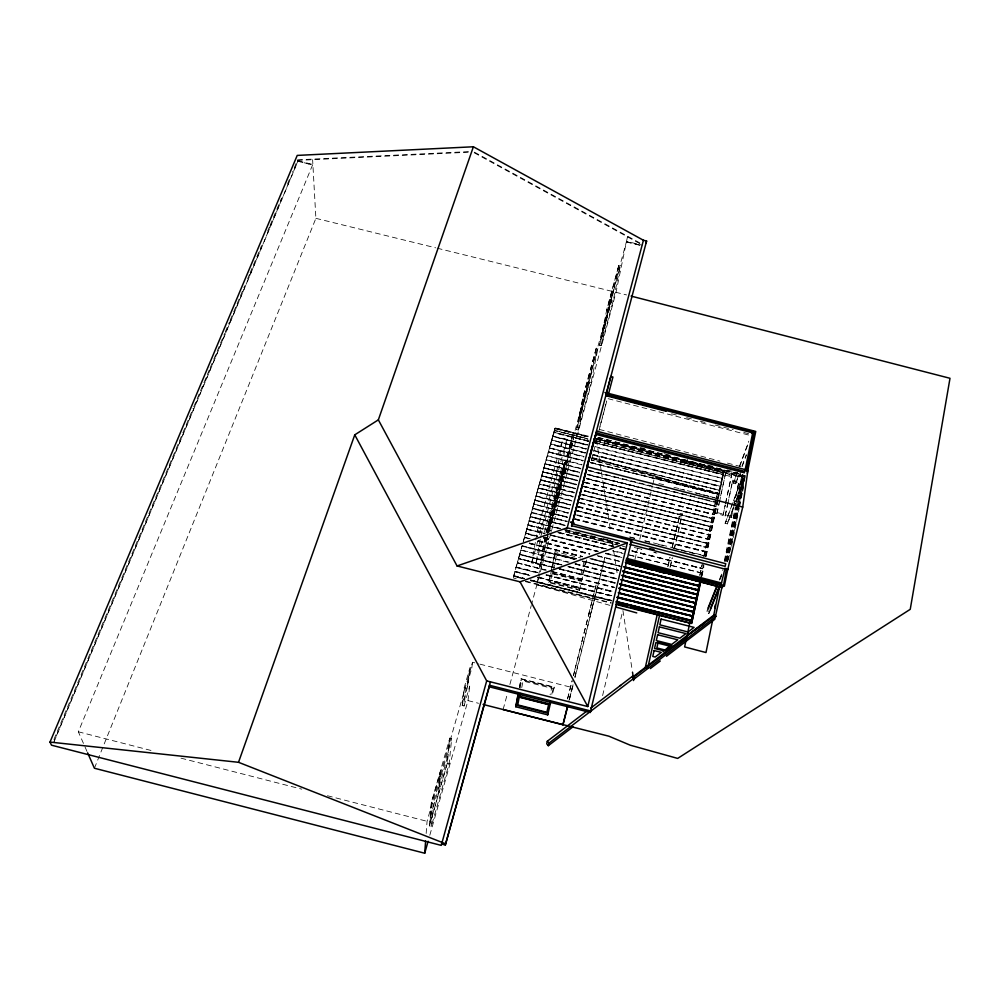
<?xml version="1.0" encoding="UTF-8"?>
<svg xmlns="http://www.w3.org/2000/svg" width="1000" height="1000" viewBox="0 0 1000 1000"><rect width="100%" height="100%" fill="white"/><g stroke="black" fill="none" stroke-linecap="round" stroke-linejoin="round"><path stroke-width="0.75" stroke-dasharray="5 3.75" d="M426.163 833.475L427.062 821.312L472.5 662.262L478.475 663.775M429.475 825.875L431.262 802.9L449.8 738.138L451.675 738.612L449.175 763.45L431.325 826.35L429.475 825.875L447.375 762.987L449.8 738.138M431.475 802.387L430.288 817.6L439.188 786.363L440.588 770.537M430.45 817.225L429.925 823.962L438.363 794.287L438.975 787.288M430.712 815.75L431.838 801.5L440.15 772.438L438.85 787.212M431.325 826.35L433.188 803.4L451.675 738.612M439.425 785.35L440.788 770M447.738 756.562L447.025 763.825L438.762 792.887L439.387 785.875L447.788 756.012L449.338 740.113M462.238 705.512L464.188 687.812L469.988 667.55L471.825 668.012L466.037 688.275L464.038 705.975L462.238 705.512L467.912 685.612L469.988 667.55M462.675 703.6L464.513 687.05M467.6 686.338L469.538 669.5M429.8 835.275L467.987 700.6L469.7 686.062L467.912 685.612M471.825 668.012L472.5 662.262M524.25 578.6L513.688 575.938L518.438 559M513.862 575.887L513.525 578.038L519.525 579.65M517.337 562.788L544.487 570.125M518.5 558.663L553.225 567.65M546.112 570.025L517.362 562.7L522 546.25L574.663 559.487M520.913 550.013L519.7 554.475L561.962 565.1M524.462 537.337L528.962 538.737L524.412 537.513L523.3 541.462M544.913 533.513L526.763 529.1L525.55 533.538L537.688 536.4M525.6 533.375L529.138 520.638M530.3 516.487L565.1 525.45M560.725 528.55L529.163 520.55L533.65 504.613M532.6 508.237L567.3 517.163M569.538 508.7L534.85 500.2L533.775 504.038L568.337 513.3M533.725 504.363L535.988 496.112L570.588 504.837L535.962 496.35L537.137 492.05L571.975 500.825M536.013 496.188L537.175 491.887M537.15 492.113L538.312 487.825M538.288 488.062L539.45 483.775M574.138 492.688L539.4 484.038L542.725 472.2M541.7 475.725L576.287 484.613M577.288 480.838L542.825 471.712M576.35 484.288L541.725 475.637L546.062 460.238M545.062 463.725L579.725 472.9M546.175 459.75L580.788 468.9M549.388 448.387L546.138 460M548.387 451.838L582.9 460.962M549.487 447.9L583.95 457.013M586.413 448.975L551.638 440.213L550.6 443.888L585.375 452.9M587.513 444.812L552.725 436.312L551.7 439.975L586.35 449.212M588.5 441.15L553.812 432.413L552.688 436.55L585.887 444.913M553.862 432.262L588.488 441.175M588.038 436.763L554.9 428.537L589.462 437.488M545.237 537.388L540.175 565.013L531.775 562.9L535.5 541.362M535.775 539.825L537.362 530.588L562.8 438.375L571.225 440.475L564.625 474.9L556.487 472.875L562.8 438.375M588.375 436.163L555.237 427.938L554.688 430.825L588.038 439.137L554.812 430.4M540.188 539.325L535.8 563.925L542.775 538.4M540.45 537.788L566.838 439.387L560.4 473.85L543.175 536.9M545.112 536.85L539.3 568.663L564.963 474.062L572.125 436.737L546.075 532.337M609.913 605.35L536.875 584.775L538.263 577.2M538.55 575.688L545.913 537.762M547.812 534.475L546.438 541.938L545.763 541.775L546.587 537.3M546.875 535.8L552.075 508.338L557.612 488.025L558.3 488.188M540.975 569.087L546.862 537.288M519.312 687.725L521.125 678.725L554.212 687.113L552.438 694.6M548.1 532.987L552.525 509.113M519.487 687.513L521.125 678.725M548.362 532.25L552.762 508.512L552.075 508.338M520.175 687.962L521.8 679.212L553.413 687.225L551.737 694.438M548.237 532.413L551.7 519.65L557.612 488.025M558.413 485.087L559.1 485.262L553.138 516.95L552.475 516.788L558.413 485.087L563.862 465.125L564.538 465.3L558.438 497.425M521.763 687.6L523.162 680.188L551.8 687.45L550.112 694.8M563.862 465.125L557.788 497.262L552.475 516.788M558.013 496.7L564.425 462.775L565.1 462.95L558.663 496.863L558.013 496.7L548.462 531.838M576.613 429.6L583.05 396.625L596.25 348.15L597.888 348.55L591.1 382.463L578.225 430L576.613 429.6L589.513 382.062L591.1 382.463M578.225 430L589.712 372.388L595.812 349.988M551.6 569.3L549.263 581.138L579.825 588.825L579.45 590.337L548.862 582.638L550.9 572.288M551.2 570.812L555.112 551.55L580.725 557.987M551.888 567.825L555.112 551.55M552.65 567.163L555.337 553.6L576.5 558.925M596.25 348.15L589.388 382.375L583.413 404.375M553.562 569.837L556.6 554.637M601.062 345.65L608.075 311.05L606.462 310.663L618.812 265.312L620.4 265.7L613.138 301.075L601.062 345.65L599.513 345.262L606.65 310.312L612.175 289.988L607.812 311.588L602.35 331.688M618.812 265.312L611.5 300.912L605.9 321.538M727.225 561.35L738.15 507.788M738.462 506.262L744.712 475.662M727.325 561.888L744.963 475.412M728.263 560.25L738.863 507.688M739.087 507.137L745.062 477.287M731.55 546.087L739.287 508.088M739.587 506.562L742.375 492.887M742.688 491.362L743.612 486.812M727.962 502.413L725.15 515.925L731.312 517.463L733.475 506.95M733.787 505.438L738.875 481.737L732.775 480.213L728.275 500.9M687.638 459.387L686.637 463.125L739.663 476.962L740.188 474.387M731.312 517.463L733.612 507.3M733.913 505.8L738.875 481.737M739.663 476.962L741.213 470.65M720.6 579L722.475 569.85M724.35 560.688L735.312 507.275M735.625 505.75L741.888 475.225M724.625 561.6L742.487 474.475M725.5 561.15L736.363 508.05M736.675 506.538L743.2 474.675M725.987 560.662L743.388 475.575M725.925 561.538L743.6 475.075M726.612 560.538L744 475.438M726.65 561.263L737.562 507.837M737.875 506.312L744.425 474.263M566.825 529.587L566.425 531.5L617.35 544.275M627.463 236.838L616.038 292.213L531.663 604.038M708.85 613.5L709.287 611.413L706.938 610.825L706.513 612.913L708.85 613.5L710 610.65M735.487 501.812L745.387 475.95L743.012 475.35L725.113 523.312L727.387 523.875L734.938 503.25M737.05 472.7L733.45 483.2L735.688 483.75L739.3 473.25M719.663 500.35L716.838 513.737L723 515.275L725.175 504.862M725.487 503.375L731.525 475.412L725.438 473.888L719.975 498.862M723 515.275L725.288 505.2M725.6 503.713L731.525 475.412M725.15 515.925L727.45 505.763M727.763 504.263L732.775 480.213M699.912 575.112L702.275 564.25M703.787 556.9L717.463 492.9L591.413 460.025L717.463 492.9L654.513 477.2L654.338 477.85L717.237 493.537L717.463 492.9M700.837 577.35L703.6 564.562M705.263 556.2L717.2 499.663M717.575 498.525L723.562 470.525L595.562 438.663L723.75 470.4M701.375 575.862L703.625 565.262M705.55 556.188L717.438 500.163M723.863 469.888L717.763 498.65L723.938 469.862L722.938 472.7L595.612 441.012M701.55 576.175L703.7 565.25M705.763 556.325L717.75 499.837M701.625 576.163L703.888 565.475M705.837 556.312L717.175 502.875M717.5 501.35L724.475 470.037M702 576.025L703.875 566.888M706.175 556.337L724.425 469.988M716.838 513.737L719.137 503.663M719.45 502.175L725.438 473.888M699.8 575.462L702.062 564.837M704 555.737L715.3 502.638M715.625 501.112L717.237 493.537M595.712 443.125L596.438 439.825M668.112 566.25L670.15 557.175M672.2 548.1L680.025 513.312L682.3 513.888L674.5 548.688M670 567.288L672.05 558.138M674.1 549L682.3 513.888M670.438 566.838L672.463 557.762M667.688 566.712L669.75 557.562M672.15 546.9L680.025 513.312M584.012 561.525L579.788 579.637L552.95 572.888M585.575 561.2L581.013 580.625L551.45 573.188M579.45 590.337L586.763 559.5M602.6 695.6L622.725 610.925M634.938 559.5L637.625 548.312M639.788 539.237L652.362 486.287M652.725 484.775L654.513 477.2M573.075 684.75L569.288 699.45L567.525 699L572.125 680.588M573.375 675.725L596.1 585.037L597.875 585.475L590.513 614.15L588.8 613.725M568.962 700.55L573.013 684.488M574.875 677L604.9 557.388L575.163 677.025M569.462 699.513L573.275 684.6M554.212 687.113L553.787 688.8L520.675 680.4M588.65 614.325L596.1 585.037M574.75 670.062L581.712 642.738M581.838 641.612L588.975 613.6M567.525 699L572.125 680.95M573.525 675.475L574.462 671.8M574.975 677.4L576.112 673L574.275 672.525M599.975 426.362L606.663 400.938M596.112 441.625L596.9 438.65M598.8 431.262L606.7 401.325M591.413 460.025L597 438.787M548.862 582.638L549.263 581.138M503.113 709.538L507.512 693.312M509.9 684.463L531.263 605.513M551.838 508.95L564.425 462.775M546.087 532.775L571.225 440.475M589.188 374.387L583.275 396.112L577.05 427.812L583.125 405.425M618.387 267.113L612.675 288.075L605.625 322.525L599.938 343.5M547.55 531.75L626.525 241.35L642.3 245.212M579.3 416.5L585.125 395.037M585.487 393.8L591.5 371.675M608.138 310.475L613.775 289.738M547.825 532.775L573.812 437.163L566.575 474.462L564.963 474.062M578.888 418.212L597.888 348.55M601.938 333.375L620.4 265.7M545.763 541.775L546.925 537.513M599.513 345.262L611.6 300.7L613.138 301.075M531.775 562.9L537.95 540.4M539.6 534.4L556.487 472.875M573.1 496.525L538.275 487.95L537.2 491.788L572.013 500.6M585.312 453.137L550.475 444.462L548.4 451.75L583.038 460.387M554.9 428.537L553.888 432.175L588.55 440.9M522.75 578.737L513.7 576.45L514.837 571.862M516.112 567.288L517.238 563.275M523.25 541.775L524.362 537.825L527.388 538.587M524.438 537.562L525.538 533.625L536.112 536.287M526.775 529.188L527.875 525.275M529.1 520.862L530.188 516.975L565.037 525.7M531.425 512.587L532.5 508.725L567.238 517.425M544.95 464.212L543.913 467.95L578.737 476.65M547.238 456.037L548.275 452.325M550.55 444.225L551.575 440.55M551.638 440.3L552.663 436.65M552.737 436.4L553.763 432.75L588.438 441.388M553.825 432.512L554.837 428.875M555.237 427.938L588.25 436.587M464.038 705.975L469.7 686.062M722.75 474.325L594.487 442.8L722.613 474.8M721.912 478.288L594.963 447.088M686.637 463.125L687.062 461.95L740.15 475.8M720.225 486.25L592.9 454.938M719.375 490.25L591.487 458.787M717.55 498.688L686.025 490.312M715.95 506.388L587.312 474.688M715.088 510.45L586.263 478.7M584.825 482.625L714.225 514.525M713.238 519L583.775 486.65L713.35 518.612M711.612 526.812L581.625 494.837M710.738 530.938L580.575 498.812M578.038 506.975L708.975 539.225M708.088 543.387L576.975 510.988M706.312 551.75L574.812 519.225M705.425 555.95L702.25 555.662M739.188 466.962L748.8 441.163M733.45 483.2L737.188 473.175M739.862 466.012L748.938 441.675M741.988 466.087L746.287 454.625M735.688 483.75L739.45 473.738M742.138 466.587L746.438 455.138M725.113 523.312L742.6 477.375L744.975 477.975L734.538 505.225M727.387 523.875L733.988 506.662M719.488 579.388L721.2 575.1M719.625 580.112L721.325 575.837M94.412 768.238L315.887 218.337L312.613 159.675M86.988 751.413L78.338 731.787L312.625 164.825L297.812 161.188L54.013 741.5M297.812 161.188L312.638 165.037L312.887 164.45L297.3 160.625L292.45 172.15M595.788 439.062L742.625 477.1L743.512 474.963M53.938 739.438L193.175 408.275M193.775 406.838L209.513 369.4M210.125 367.962L213.15 360.763M213.75 359.325L224.65 333.413M225.263 331.962L229.5 321.887M230.1 320.45L233.125 313.25M233.738 311.812L244.625 285.887M247.662 278.7L249.475 274.375M250.075 272.938L261.575 245.575M267.638 231.175L269.45 226.863M270.05 225.425L281.562 198.062M287.613 183.663L289.425 179.35M54.075 741.65L297.825 161.412M297.525 159.825L468.4 151.637M297.288 160.413L468.175 152.25M626.4 241.75L641.4 245.425M626.362 241.962L641.35 245.637M315.887 218.337L435.637 247.812M437.163 248.188L626.587 294.938M583.05 396.625L584.712 397.025M597.4 438.425L722.362 469.538M597.288 438.825L723.775 470.312M554.913 428.512L588.237 436.675M595.513 438.9L723.475 470.75M554.837 430.312L588.15 438.7M595.75 440.5L723.575 472.362M595.612 441.012L722.938 472.7M594.6 442.312L722.775 474.225M594.538 442.562L722.725 474.475M725.013 475.075L731.087 476.587M552.788 436.075L587.525 444.725M595.075 446.6L721.938 478.2M733.838 481.3L736.075 481.85M552.725 436.425L587.463 445.05M732.337 481.388L738.425 482.9M551.7 439.975L586.462 448.725M594.05 450.525L721.087 482.175L593.938 451.012M593.987 450.763L721.038 482.425M550.6 443.888L585.425 452.663M593.013 454.462L720.25 486.163M585.388 452.8L550.538 444.137L549.513 447.812L584.062 456.525M592.95 454.7L720.188 486.413M592.875 455.025L720.075 486.737M591.6 458.312L719.4 490.163M549.438 448.062L584.012 456.763M591.538 458.55L719.338 490.412M590.562 462.262L718.538 494.188L590.45 462.75M583.013 460.475L548.337 452L582.962 460.712M590.5 462.512L718.487 494.425M590.487 462.612L718.425 494.525M547.3 455.7L581.962 464.45M658.888 483.537L664.912 485.037M673.962 487.3L684.513 489.938M679.938 489.025L684.463 490.188M695.013 492.788L708.587 496.2M710.1 496.55L717.638 498.425M700.987 494.412L708.5 496.425M581.85 464.925L547.225 455.95L546.188 459.663L580.9 468.425M588.475 470.213L703.213 498.938M704.725 499.325L715.325 501.863M580.85 468.663L546.125 459.913L545.075 463.638L579.862 472.325L545.025 463.862L579.8 472.65M588.413 470.462L716.688 502.725L588.362 470.7M587.425 474.212L715.975 506.3M587.362 474.425L715.925 506.512L587.362 474.462M543.962 467.625L578.8 476.325M586.375 478.212L715.113 510.363M578.775 476.413L543.9 467.875L542.85 471.625L577.425 480.262M586.3 478.462L715.05 510.613L586.3 478.562M543.862 468.113L578.663 476.9M717.25 512.6L723.425 514.138M725.575 514.775L731.75 516.325M584.938 482.137L714.237 514.438M542.775 471.875L577.4 480.35M584.875 482.388L714.188 514.688M542.775 471.975L577.362 480.588M584.862 482.488L714.125 514.763M725.525 521.35L727.788 521.925M583.888 486.163L713.375 518.513M541.65 475.887L576.337 484.375M583.812 486.413L713.325 518.775M576.225 484.862L541.6 476.213L540.55 479.975L575.212 488.65M540.6 479.65L575.275 488.325M584.325 490.588L712.5 522.612L584.212 491.062M575.262 488.413L540.525 479.9L539.475 483.688L574.2 492.375M584.263 490.838L712.45 522.875M584.25 490.925L712.387 522.95M540.5 480.138L575.15 488.9M679.013 516.425L681.275 516.987M581.75 494.263L711.637 526.725M574.188 492.463L539.4 483.938L538.337 487.738L573.125 496.438M583.2 494.888L711.575 526.987L583.188 494.975M539.362 484.175L574.075 492.95M580.688 498.325L710.763 530.85M710.713 531.075L580.625 498.55L710.7 531.112M538.263 487.987L573.062 496.75M538.237 488.212L572.987 497M579.612 502.4L709.875 534.987L579.5 502.887M579.55 502.65L709.825 535.25M537.1 492.275L571.912 501.075M536.062 495.863L570.625 504.613M578.162 506.4L709 539.138M578.1 506.65L708.938 539.4M578.05 506.875L708.85 539.612M570.513 505.087L535.938 496.438L534.862 500.262L569.5 508.938M534.925 499.95L569.562 508.612M577.087 510.5L708.112 543.3M708.062 543.562L577.025 510.75L708 543.625M534.812 500.425L569.425 509.188M533.775 504.038L568.438 512.812M577.513 514.987L707.225 547.475L575.9 515.1M568.4 513.038L533.7 504.3L532.625 508.15L567.35 516.938M575.938 514.875L707.175 547.737M574.925 518.737L706.338 551.663M532.55 508.4L567.312 517.087M574.85 519L706.287 551.925M574.788 519.312L706.175 552.225M531.475 512.263L567.775 521.362M629.8 536.9L637.35 538.888M644.912 540.788L705.45 555.862M566.2 521.3L531.4 512.525L530.312 516.4L565.163 525.138L530.25 516.663M629.725 537.212L635.8 538.688M644.837 541L650.925 542.475M658.45 544.412L666.05 546.263M673.575 548.2L705.387 556.125M531.375 512.75L566.138 521.562M673.512 548.462L679.587 549.888M681.1 550.275L694.712 553.675M552.6 519.212L551.938 519.05L558.188 485.662L558.862 485.838L552.362 519.812L551.7 519.65M575.825 531.838L580.325 532.975M590.837 535.6L595.337 536.737M605.85 539.362L610.35 540.5M566.763 529.975L619.388 543.263M619.35 543.438L529.087 520.8L527.987 524.7L552.1 530.75L527.888 525.188L551.975 531.325M565.15 530.075L619.288 543.65M637.337 548.175L641.85 549.312L634.312 547.513M565.125 530.163L619.263 543.737M620.825 545.775L565.375 531.875L616.275 544.825M622.325 546.15L625.312 546.9M559.637 532.638L613.862 546.237M631.95 550.775L702.75 568.538M558.1 532.35L613.85 546.325M631.925 550.862L702.725 568.625L631.825 551.25M527.925 524.963L552.038 531.062M558.05 532.525L612.3 546.125M619.812 548.062L624.35 549.15M631.862 551.075L702.7 568.8M558.013 532.737L612.212 546.425M619.775 548.225L624.263 549.45M537.362 530.588L544.575 532.4M526.825 528.875L544.938 533.413M550.962 534.925L606.8 548.938M621.888 552.725L612.75 550.763M701.8 573.013L629.3 555.087M526.75 529.138L544.875 533.725M629.338 554.925L701.8 573.05M526.725 529.35L544.825 533.9M550.862 535.413L603.638 548.75M612.712 550.925L623.25 553.663M525.65 533.062L537.75 536.087M543.787 537.612L598.188 551.263M605.75 553.162L622.362 557.325M537.725 536.188L525.588 533.312L524.487 537.25L530.513 538.862M543.713 537.863L598.162 551.35M605.725 553.25L622.3 557.587L605.662 553.462M543.688 538.088L596.562 551.362L543.663 538.175M605.6 553.725L620.712 557.513M546.312 539.5L546.975 539.675M538.1 540.675L589.85 553.612M597.125 555.487L619.8 561.275M538.025 540.938L589.487 553.9M619.763 561.45L596.987 556.062M538 541.15L589.438 554.062M537.975 541.237L589.425 554.163M529.312 542.975L581.888 556.275M592.438 558.825L619.462 565.7M529.25 543.2L582.35 556.613M590.862 558.713L620.225 566.125M529.263 543.462L582.337 556.65M620.188 566.3L589.875 558.688L620.163 566.388M529.237 543.55L582.275 556.875M554.7 553.088L577.312 558.763M522.125 545.688L574.775 559.012M583.825 561.188L618.425 569.975M575.363 559.35L522.05 545.95L520.938 549.913L569.15 562.125M618.387 570.15L582.263 561.075L618.325 570.363M522.025 546.163L574.725 559.263M582.188 561.375L618.3 570.45M575.175 563.65L617.388 574.25M520.862 550.188L569.038 562.612M575.138 563.825L617.337 574.425M575.125 563.888L617.288 574.637M575.062 564.125L617.263 574.725M519.75 554.163L562.025 564.788L519.675 554.425L518.562 558.425L554.85 567.55M568.062 566.312L616.362 578.45M519.65 554.65L560.375 564.987M567.95 566.788L616.225 579.025M554.825 567.638L518.538 558.513L553.275 567.475M559.312 568.962L615.262 583.025M559.275 569.175L615.175 583.325M552.188 571.462L614.25 587.175M517.288 562.962L546.075 570.175M552.112 571.725L614.212 587.35M552.075 571.938L614.125 587.65M516.163 566.987L538.713 572.663M547.737 574.938L613.888 591.675M537.15 572.525L516.087 567.25L514.963 571.287L530.025 575.087L514.862 571.775L529.888 575.65M546.163 574.825L613.837 591.85M537.163 572.587L516.062 567.463L537.087 572.85M546.125 575.037L613.775 592.062M546.112 575.125L613.763 592.15M539.05 577.35L612.85 595.938M539.038 577.45L612.825 596.025M514.888 571.562L529.963 575.388M537.487 577.312L612.788 596.2M537.438 577.45L612.7 596.5M513.75 575.6L524.288 578.35M530.325 579.875L611.775 600.388M513.7 575.9L524.412 578.55M611.9 600.6L530.288 580.087L611.712 600.612M513.725 576.362L522.775 578.638M530.312 580.538L611.788 601.062L530.3 580.638M525.562 581.075L611.3 602.762M525.4 581.638L611.188 603.237M536.875 584.788L594.175 599.225M479.963 664.163L572.525 687.625M464.188 687.812L466.037 688.275M467.987 700.6L478.537 703.288M447.375 762.987L449.175 763.45M431.262 802.9L433.188 803.4M78.338 731.787L153.812 751.175M180.987 758.15L301.762 789.15M327.425 795.738L427.062 821.312M671.6 413.787L677.625 415.337M686.637 417.675L692.663 419.225M700.175 421.175L706.188 422.725M715.212 425.062L733.263 429.725M743.787 432.45L749.8 434.012M608.112 398.675L749.6 435.275M640.075 447.425L646.087 448.975M664.112 453.65L670.113 455.2M707.663 464.925L713.675 466.488M727.188 469.988L737.7 472.713M598.387 437.388L742 474.575M597.863 437.475L743.037 475.075L742.837 475.775L597.675 438.188M595.825 438.925L742.625 477.1M603.212 538.575L607.737 539.75M599.3 429.4L719.912 461.125M727.45 463.1L744.025 467.463M705.812 490.9L592.1 457.438L669.8 480.363M474.425 152.162L642.513 244.4M474.212 152.775L642.35 245.012M596.462 440.062L601.175 470.45M601.413 471.987L610.5 530.5M612.175 541.275L613.375 548.975M613.612 550.513L617.438 575.138M622.938 610.55L632.263 670.6M552.075 573.688L550.35 582.337L578.237 589.362L580.25 580.775L552.075 573.688M559.138 528.575L529.05 521.025L559.113 528.663M656.888 553.075L653.888 552.325L656.862 553.175M624.412 548.888L619.9 547.75L624.388 548.975M605.225 548.787L550.913 535.163L605.225 548.825M616.3 578.725L567.987 566.575L616.275 578.775M615.325 582.762L556.35 567.938L615.3 582.85"/><path stroke-width="1.5" d="M87.613 752.812L94.412 768.238L424.712 853.225L425.613 841.075M441.413 844L445.337 845.013L490.425 681.825M629.7 544.35L727.675 569.8L742.738 507.05L747.9 470.312L596.737 431.188L571.6 526.462M489.25 686.8L489.475 685.263L590.7 710.975L590.262 712.45L489.25 686.8L445.337 845.013M518.4 693.375L516.225 705.113L548.138 713.225L547.712 714.862L515.788 706.75L518.225 693.575M519.075 693.787L518.538 696.7L549.388 704.538L550.062 701.663M520.638 693.525L520.075 696.488L548.088 703.6M666.475 656.25L714.8 619.3L721.912 587.35M626.85 562.463L722.062 587.688L723.5 585.6L726.475 568.5M746.3 471.213L754.35 431.688L752.4 431.512L752 433.462M747.013 470.087L754.35 431.688M727.887 568.837L724.362 586.2L625.862 560.625M747.237 473.3L755.75 431.45L604.888 392.463M714.65 608L715.275 604.95M712.738 619.625L705.987 652.55L684.625 646.925L686.4 638.6M719.725 585.812L713.625 615.837L715.987 616.425L633.938 679.15M625.312 562.288L720.138 586.938L721.462 582.788M627.475 560.662L721.012 584.975L725.062 568.138M744.938 470.875L753.012 431.362M690 621.925L686.825 636.838L632.737 677.812M615.7 604.35L690.938 623.325L630.875 607.6M675.037 616.562L691.625 620.737L699.987 581.587L625.825 562.95M690.938 623.325L700.088 581.925L691 623.375M700.325 582.263L691.587 623.488L700.662 582.038M646.137 243.1L646.6 241.025L643.425 240.25L473.387 146.775L297.225 155.412L50 742.087L51.513 745.188L441.262 845.387L486.688 680.888L354.762 434.837L378.35 419.862L473.387 146.775M657.212 614.663L645.3 667.6L647.712 668.213L659.575 615.25M547.712 714.862L550.837 701.612M590.262 712.45L631.625 540.712L571.525 525.65L646.6 241.025M586.95 711.012L547.312 741.25L546.7 743.787L548.337 745.675L573.025 726.8M486.688 680.888L587.775 706.55L627.337 542.913L567.188 527.825L457.062 565.962L378.35 419.862M548.337 745.675L548.962 743.138L634.425 677.85L632.788 676.038L590.675 708.175M483.062 704.438L562.95 724.75L567.463 706.6M562.95 724.75L567.537 706.938M574.062 516.7L594.6 438.15L586.775 466.637L742.738 507.05M606.425 392.912L610.763 376.463L612.95 377L608.625 393.45M595.9 434.613L595.375 436.6L595.85 434.363L744.338 472.812L744.55 471.3L596.263 432.912M567.188 527.825L643.425 240.25M515.788 706.75L516.225 705.113M424.712 853.225L428.113 841.263M631.138 542.438L631.625 540.712M633.513 680.562L634.425 677.85M50 742.087L238.512 762.3L354.762 434.837M663.088 651.75L669.562 646.075L655.863 642.613L654.55 648.475L663.462 650.725M699.1 585.712L689.925 583.663M698.188 590.013L680.05 585.712M687.212 596.587L696.35 598.663L620.9 579.587M696.325 598.812L687.15 596.85M619.862 583.9L695.45 602.913L677.15 598.913M693.575 611.725L679.963 608.525M617.375 597.075L692.675 616.025L681.963 613.925M708.088 607.975L717.212 585.112M707.65 610.062L717.337 585.812M710.438 608.562L719.05 587.137M710 610.65L719.762 586.425M720.138 586.938L721.012 584.975M650.362 668.575L660.275 661M632.288 677.337L714.338 614.725L715.975 616.45M713.462 616.388L686.988 635.825L704.562 623.025M457.062 565.962L520.05 581.838L627.337 542.913M619.925 685.638L620.625 685.438M570.8 522.125L573.812 522.975M570.75 522.35L573.775 523.112M721.65 584.862L723.062 585.212M625.887 562.712L700.037 581.325M631.838 564.562L640.888 566.987L631.788 564.8M643.95 567.6L652.987 570.025M656.05 570.638L665.1 573.062M643.888 567.837L652.962 570.112M655.987 570.875L665.075 573.15M623.987 566.75L699.125 585.612M623.925 566.987L699.075 585.887M624.763 567.288L630.788 568.962M633.862 569.575L642.913 572.013L633.8 569.812M645.975 572.625L655.037 575.05M658.1 575.662L667.163 578.1L658.05 575.9M670.225 578.713L686.862 583.05M626.225 567.913L630.775 569.05M645.925 572.863L655.013 575.138M670.163 578.95L686.838 583.138M689.862 583.9L698.962 586.175M622.962 571.013L698.213 589.925M622.875 571.312L698.162 590.188M622.875 571.35L628.85 573M631.9 573.612L640.888 576.025L631.838 573.85M643.938 576.638L652.925 579.05M655.975 579.663L664.963 582.075M668.012 582.688L677 585.1L667.95 582.925M622.812 571.587L628.837 573.1M643.875 576.875L652.9 579.138M655.913 579.9L664.938 582.163M679.987 585.95L689.013 588.212M692.025 588.975L698.05 590.487M621.925 575.3L697.3 594.237M621.875 575.538L697.237 594.5L685.138 591.5M624.862 576.35L630.85 578.05M633.9 578.625L642.9 581.075M645.95 581.65L654.963 584.1M658 584.712L667.013 587.137M673.075 588.475L682.087 590.925L673.012 588.737M624.8 576.625L630.825 578.138M633.837 578.888L642.875 581.163M645.888 581.925L654.938 584.2M685.075 591.775L695.625 594.425M620.875 579.688L696.325 598.837M626.85 581.413L635.9 583.713M638.925 584.438L647.975 586.75M650.987 587.475L660.05 589.788M663.062 590.513L672.113 592.812M675.138 593.55L684.188 595.85M629.825 582.35L635.837 583.95M638.888 584.625L647.938 586.9M650.938 587.75L660.013 589.938M663 590.788L672.087 592.962M675.075 593.812L684.163 596M619.837 583.987L695.425 603M619.775 584.2L695.4 603.188M621.25 584.75L625.75 585.988M628.8 586.663L637.85 589.025M640.9 589.7L649.963 591.975M652.962 592.825L662.062 595.025M665.062 595.875L674.15 598.062M618.812 588.225L694.525 607.263L686.787 605.925M618.763 588.462L694.475 607.537M623.237 589.837L627.75 591.075M630.8 591.737L639.862 594.125M642.887 594.875L652 597.075M655 597.925L664.112 600.125M667.113 600.975L676.225 603.162M679.25 603.925L683.787 605.075M618.413 592.725L693.6 611.638M618.362 592.962L693.55 611.912M619.825 593.425L628.85 595.662M631.862 596.425L640.837 598.862L631.8 596.688M643.888 599.45L652.862 601.9M655.913 602.475L664.9 604.925M667.938 605.5L676.925 607.95L667.875 605.763M643.825 599.712L652.85 601.987M655.85 602.737L664.875 605.013M679.9 608.8L693.438 612.2M617.35 597.163L692.65 616.112M617.312 597.312L692.613 616.3M617.225 597.638L630.775 601.05M633.812 601.712L642.837 603.987M645.825 604.837L654.887 607.013M657.875 607.863L666.925 610.05M669.912 610.9L678.975 613.088M616.325 601.438L691.737 620.425M616.425 601.712L691.85 620.737M623.775 603.65L635.837 606.688M638.85 607.45L647.9 609.725M650.913 610.487L659.963 612.762M662.975 613.525L672.025 615.8M616.312 602.2L691.75 621.2M616.287 602.288L692.312 621.4M618.837 604.562L627.85 606.925M503.113 709.538L608.862 736.188L630.262 745.2L677.675 758.413L910.238 609.325L950 378.288L631.1 296.1M445.475 843.75L238.512 762.3M606.138 393.825L752.425 431.65M605.85 394.925L752.2 432.775M605.675 395.625L666.012 411.238M649.613 548.525L654.125 549.7M572.263 523.825L725.763 563.688L725.125 566.35L630.3 541.712M626.462 558.312L721.475 583.013M626.163 559.55L721.213 584.263M615.875 607.038L636.75 612.913M547.312 741.25L548.962 743.138M520.05 581.838L587.775 706.55M632.5 672.138L633.225 676.75M519.2 697.175L517.75 704.9L546.838 712.3L548.612 704.65L519.2 697.175M654.087 650.55L652.775 656.438L655.175 657.038L661.3 652.362L654.087 650.55M657.625 634.738L656.325 640.562L671.7 644.438L677.775 639.812L657.625 634.738M659.375 626.888L658.075 632.688L679.912 638.188L685.938 633.587L659.375 626.888M661.112 619.087L659.825 624.85L688.062 631.975L694.062 627.388L661.112 619.087M658.15 642.087L656.85 647.938L665.75 650.188L671.85 645.537L658.15 642.087"/></g></svg>
